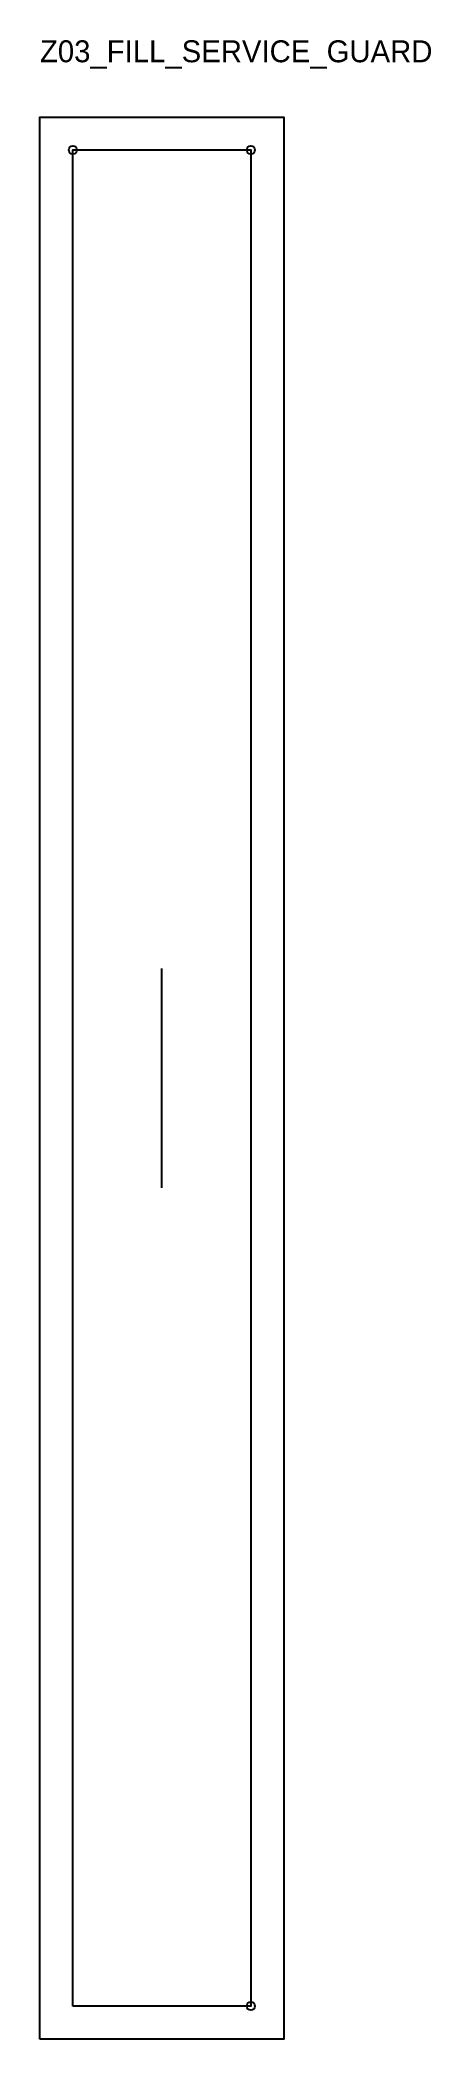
# Model space of a CAD drawing. Header units: millimetres. Extents: x -12 to 131, y -12 to 717.
import ezdxf

# ---------------------------------------------------------------- set-up
doc = ezdxf.new("R2010")
doc.units = ezdxf.units.MM
for name, color, linetype in [('CUT', 1, 'Continuous'), ('GRAIN', 3, 'Continuous'), ('ID', 7, 'Continuous'), ('NOTCH', 2, 'Continuous'), ('SEAM', 5, 'Continuous')]:
    doc.layers.add(name, color=color, linetype=linetype)

msp = doc.modelspace()

# ---------------------------------------------------------------- linework, layer by layer
at = {"layer": 'CUT'}
msp.add_lwpolyline([(-12, -12), (-12, 689.02), (77, 689.02), (77, -12), (-12, -12)], close=True, dxfattribs=at)
at = {"layer": 'GRAIN'}
msp.add_line((32.5, 298.51), (32.5, 378.51), dxfattribs=at)
at = {"layer": 'NOTCH'}
for centre in [(0, 677.02), (65, 677.02), (65, 677.02), (65, 0)]:
    msp.add_circle(centre, 1.5, dxfattribs=at)
at = {"layer": 'SEAM'}
msp.add_lwpolyline([(0, 0), (0, 677.02), (65, 677.02), (65, 0)], close=True, dxfattribs=at)

# ---------------------------------------------------------------- texts
at = {"layer": 'ID'}
msp.add_text('Z03_FILL_SERVICE_GUARD', height=8, dxfattribs=at).set_placement((-12, 709.02))

doc.saveas('drawing.dxf')
